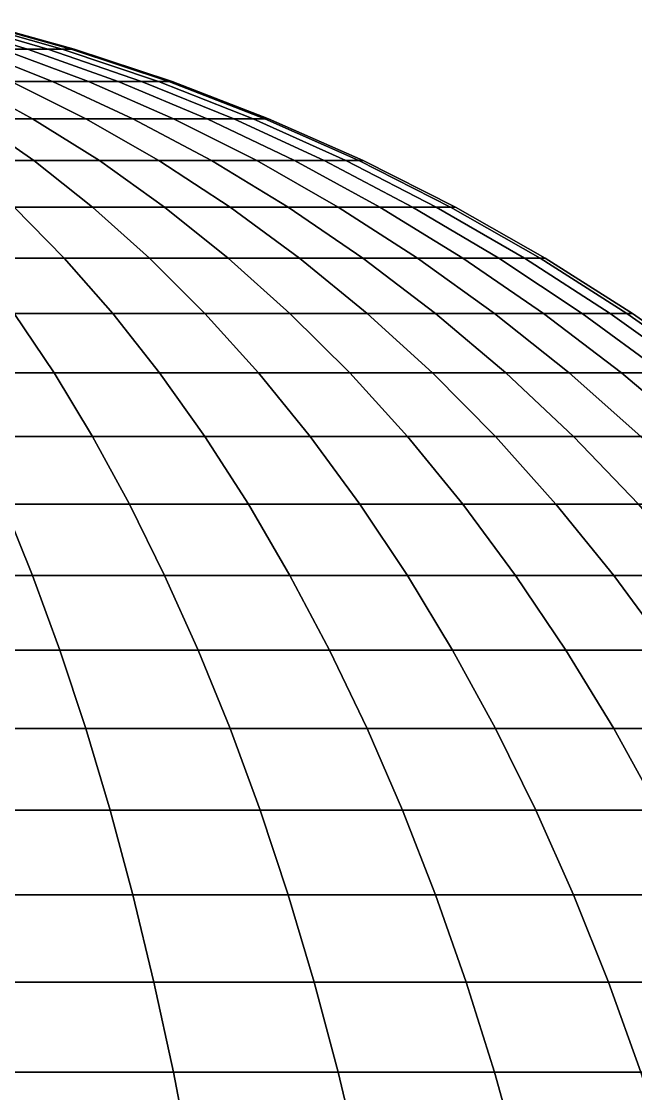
# Model space of a CAD drawing. Extents: x -610 to 610, y -610 to 610.
# Drawn here: x 161.7 to 339.5, y 281.1 to 591.3 of the extents above; entities that cross this region are included whole.
import ezdxf

# ---------------------------------------------------------------- set-up
doc = ezdxf.new("R2010")
doc.units = 0

msp = doc.modelspace()

# ---------------------------------------------------------------- linework, layer by layer
for points in [[(163.487442, 583.35083, -67.718719), (156.062622, 583.35083, -83.417213), (130.630814, 591.331055, -69.823624), (136.845703, 591.331055, -56.683346)], [(156.062622, 583.35083, 83.417213), (163.487442, 583.35083, 67.718719), (136.845703, 591.331055, 56.683346), (130.630814, 591.331055, 69.823624)], [(169.337814, 583.35083, -51.368061), (163.487442, 583.35083, -67.718719), (136.845703, 591.331055, -56.683346), (141.742691, 591.331055, -42.997177)], [(163.487442, 583.35083, 67.718719), (169.337814, 583.35083, 51.368061), (141.742691, 591.331055, 42.997177), (136.845703, 591.331055, 56.683346)], [(173.557358, 583.35083, -34.522705), (169.337814, 583.35083, -51.368061), (141.742691, 591.331055, -42.997177), (145.274612, 591.331055, -28.896919)], [(169.337814, 583.35083, 51.368061), (173.557358, 583.35083, 34.522701), (145.274612, 591.331055, 28.896919), (141.742691, 591.331055, 42.997177)], [(176.105438, 583.35083, -17.344872), (173.557358, 583.35083, -34.522705), (145.274612, 591.331055, -28.896919), (147.407471, 591.331055, -14.518369)], [(173.557358, 583.35083, 34.522701), (176.105438, 583.35083, 17.344872), (147.407471, 591.331055, 14.518369), (145.274612, 591.331055, 28.896919)], [(176.957535, 583.35083), (176.105438, 583.35083, -17.344872), (147.407471, 591.331055, -14.518369), (148.120712, 591.331055)], [(176.105438, 583.35083, 17.344872), (176.957535, 583.35083), (148.120712, 591.331055), (147.407471, 591.331055, 14.518369)], [(170.757294, 573.965271, -114.096382), (158.751648, 573.965271, -130.284119), (136.790024, 583.35083, -112.260674), (147.134811, 583.35083, -98.31234)], [(158.751648, 573.965271, 130.284119), (170.757294, 573.965271, 114.096382), (147.134811, 583.35083, 98.31234), (136.790024, 583.35083, 112.260674)], [(181.118454, 573.965271, -96.809837), (170.757294, 573.965271, -114.096382), (147.134811, 583.35083, -98.31234), (156.062622, 583.35083, -83.417213)], [(170.757294, 573.965271, 114.096382), (181.118454, 573.965271, 96.809837), (156.062622, 583.35083, 83.417213), (147.134811, 583.35083, 98.31234)], [(189.735352, 573.965271, -78.59095), (181.118454, 573.965271, -96.809837), (156.062622, 583.35083, -83.417213), (163.487442, 583.35083, -67.718719)], [(181.118454, 573.965271, 96.809837), (189.735352, 573.965271, 78.59095), (163.487442, 583.35083, 67.718719), (156.062622, 583.35083, 83.417213)], [(196.524979, 573.965271, -59.615196), (189.735352, 573.965271, -78.59095), (163.487442, 583.35083, -67.718719), (169.337814, 583.35083, -51.368061)], [(189.735352, 573.965271, 78.59095), (196.524979, 573.965271, 59.615196), (169.337814, 583.35083, 51.368061), (163.487442, 583.35083, 67.718719)], [(201.421967, 573.965271, -40.065319), (196.524979, 573.965271, -59.615196), (169.337814, 583.35083, -51.368061), (173.557358, 583.35083, -34.522705)], [(196.524979, 573.965271, 59.615196), (201.421967, 573.965271, 40.065319), (173.557358, 583.35083, 34.522701), (169.337814, 583.35083, 51.368061)], [(204.37915, 573.965271, -20.129589), (201.421967, 573.965271, -40.065319), (173.557358, 583.35083, -34.522705), (176.105438, 583.35083, -17.344872)], [(201.421967, 573.965271, 40.065319), (204.37915, 573.965271, 20.129589), (176.105438, 583.35083, 17.344872), (173.557358, 583.35083, 34.522701)], [(205.368057, 573.965271), (204.37915, 573.965271, -20.129589), (176.105438, 583.35083, -17.344872), (176.957535, 583.35083)], [(204.37915, 573.965271, 20.129589), (205.368057, 573.965271), (176.957535, 583.35083), (176.105438, 583.35083, 17.344872)], [(164.956573, 563.19696, -164.956573), (147.993698, 563.19696, -180.330841), (130.284119, 573.965271, -158.751648), (145.217148, 573.965271, -145.217148)], [(147.993698, 563.19696, 180.330841), (164.956573, 563.19696, 164.956573), (145.217148, 573.965271, 145.217148), (130.284119, 573.965271, 158.751648)], [(180.330841, 563.19696, -147.993698), (164.956573, 563.19696, -164.956573), (145.217148, 573.965271, -145.217148), (158.751648, 573.965271, -130.284119)], [(164.956573, 563.19696, 164.956573), (180.330841, 563.19696, 147.993698), (158.751648, 573.965271, 130.284119), (145.217148, 573.965271, 145.217148)], [(193.968414, 563.19696, -129.605545), (180.330841, 563.19696, -147.993698), (158.751648, 573.965271, -130.284119), (170.757294, 573.965271, -114.096382)], [(180.330841, 563.19696, 147.993698), (193.968414, 563.19696, 129.605545), (170.757294, 573.965271, 114.096382), (158.751648, 573.965271, 130.284119)], [(205.737976, 563.19696, -109.969231), (193.968414, 563.19696, -129.605545), (170.757294, 573.965271, -114.096382), (181.118454, 573.965271, -96.809837)], [(193.968414, 563.19696, 129.605545), (205.737976, 563.19696, 109.969231), (181.118454, 573.965271, 96.809837), (170.757294, 573.965271, 114.096382)], [(215.526138, 563.19696, -89.273857), (205.737976, 563.19696, -109.969231), (181.118454, 573.965271, -96.809837), (189.735352, 573.965271, -78.59095)], [(205.737976, 563.19696, 109.969231), (215.526138, 563.19696, 89.273857), (189.735352, 573.965271, 78.59095), (181.118454, 573.965271, 96.809837)], [(223.238693, 563.19696, -67.718719), (215.526138, 563.19696, -89.273857), (189.735352, 573.965271, -78.59095), (196.524979, 573.965271, -59.615196)], [(215.526138, 563.19696, 89.273857), (223.238693, 563.19696, 67.718719), (196.524979, 573.965271, 59.615196), (189.735352, 573.965271, 78.59095)], [(228.801331, 563.19696, -45.511417), (223.238693, 563.19696, -67.718719), (196.524979, 573.965271, -59.615196), (201.421967, 573.965271, -40.065319)], [(223.238693, 563.19696, 67.718719), (228.801331, 563.19696, 45.511417), (201.421967, 573.965271, 40.065319), (196.524979, 573.965271, 59.615196)], [(232.160507, 563.19696, -22.865812), (228.801331, 563.19696, -45.511417), (201.421967, 573.965271, -40.065319), (204.37915, 573.965271, -20.129589)], [(228.801331, 563.19696, 45.511417), (232.160507, 563.19696, 22.865812), (204.37915, 573.965271, 20.129589), (201.421967, 573.965271, 40.065319)], [(233.283813, 563.19696), (232.160507, 563.19696, -22.865812), (204.37915, 573.965271, -20.129589), (205.368057, 573.965271)], [(232.160507, 563.19696, 22.865812), (233.283813, 563.19696), (205.368057, 573.965271), (204.37915, 573.965271, 20.129589)], [(165.346741, 551.071899, -201.475586), (144.802475, 551.071899, -216.712219), (129.605545, 563.19696, -193.968414), (147.993698, 563.19696, -180.330841)], [(144.802475, 551.071899, 216.712219), (165.346741, 551.071899, 201.475586), (147.993698, 563.19696, 180.330841), (129.605545, 563.19696, 193.968414)], [(184.298599, 551.071899, -184.298599), (165.346741, 551.071899, -201.475586), (147.993698, 563.19696, -180.330841), (164.956573, 563.19696, -164.956573)], [(165.346741, 551.071899, 201.475586), (184.298599, 551.071899, 184.298599), (164.956573, 563.19696, 164.956573), (147.993698, 563.19696, 180.330841)], [(201.475586, 551.071899, -165.346741), (184.298599, 551.071899, -184.298599), (164.956573, 563.19696, -164.956573), (180.330841, 563.19696, -147.993698)], [(184.298599, 551.071899, 184.298599), (201.475586, 551.071899, 165.346741), (180.330841, 563.19696, 147.993698), (164.956573, 563.19696, 164.956573)], [(216.712219, 551.071899, -144.802475), (201.475586, 551.071899, -165.346741), (180.330841, 563.19696, -147.993698), (193.968414, 563.19696, -129.605545)], [(201.475586, 551.071899, 165.346741), (216.712219, 551.071899, 144.802475), (193.968414, 563.19696, 129.605545), (180.330841, 563.19696, 147.993698)], [(229.861816, 551.071899, -122.863701), (216.712219, 551.071899, -144.802475), (193.968414, 563.19696, -129.605545), (205.737976, 563.19696, -109.969231)], [(216.712219, 551.071899, 144.802475), (229.861816, 551.071899, 122.863701), (205.737976, 563.19696, 109.969231), (193.968414, 563.19696, 129.605545)], [(240.797729, 551.071899, -99.741684), (229.861816, 551.071899, -122.863701), (205.737976, 563.19696, -109.969231), (215.526138, 563.19696, -89.273857)], [(229.861816, 551.071899, 122.863701), (240.797729, 551.071899, 99.741684), (215.526138, 563.19696, 89.273857), (205.737976, 563.19696, 109.969231)], [(249.414612, 551.071899, -75.659096), (240.797729, 551.071899, -99.741684), (215.526138, 563.19696, -89.273857), (223.238693, 563.19696, -67.718719)], [(240.797729, 551.071899, 99.741684), (249.414612, 551.071899, 75.659096), (223.238693, 563.19696, 67.718719), (215.526138, 563.19696, 89.273857)], [(255.629517, 551.071899, -50.84787), (249.414612, 551.071899, -75.659096), (223.238693, 563.19696, -67.718719), (228.801331, 563.19696, -45.511417)], [(249.414612, 551.071899, 75.659096), (255.629517, 551.071899, 50.84787), (228.801331, 563.19696, 45.511417), (223.238693, 563.19696, 67.718719)], [(259.382538, 551.071899, -25.546951), (255.629517, 551.071899, -50.84787), (228.801331, 563.19696, -45.511417), (232.160507, 563.19696, -22.865812)], [(255.629517, 551.071899, 50.84787), (259.382538, 551.071899, 25.546951), (232.160507, 563.19696, 22.865812), (228.801331, 563.19696, 45.511417)], [(260.637573, 551.071899), (259.382538, 551.071899, -25.546951), (232.160507, 563.19696, -22.865812), (233.283813, 563.19696)], [(259.382538, 551.071899, 25.546951), (260.637573, 551.071899), (233.283813, 563.19696), (232.160507, 563.19696, 22.865812)], [(182.301453, 537.619202, -222.134949), (159.650574, 537.619202, -238.933975), (144.802475, 551.071899, -216.712219), (165.346741, 551.071899, -201.475586)], [(159.650574, 537.619202, 238.933975), (182.301453, 537.619202, 222.134949), (165.346741, 551.071899, 201.475586), (144.802475, 551.071899, 216.712219)], [(203.19664, 537.619202, -203.19664), (182.301453, 537.619202, -222.134949), (165.346741, 551.071899, -201.475586), (184.298599, 551.071899, -184.298599)], [(182.301453, 537.619202, 222.134949), (203.19664, 537.619202, 203.19664), (184.298599, 551.071899, 184.298599), (165.346741, 551.071899, 201.475586)], [(222.134949, 537.619202, -182.301453), (203.19664, 537.619202, -203.19664), (184.298599, 551.071899, -184.298599), (201.475586, 551.071899, -165.346741)], [(203.19664, 537.619202, 203.19664), (222.134949, 537.619202, 182.301453), (201.475586, 551.071899, 165.346741), (184.298599, 551.071899, 184.298599)], [(238.933975, 537.619202, -159.650574), (222.134949, 537.619202, -182.301453), (201.475586, 551.071899, -165.346741), (216.712219, 551.071899, -144.802475)], [(222.134949, 537.619202, 182.301453), (238.933975, 537.619202, 159.650574), (216.712219, 551.071899, 144.802475), (201.475586, 551.071899, 165.346741)], [(253.431931, 537.619202, -135.462189), (238.933975, 537.619202, -159.650574), (216.712219, 551.071899, -144.802475), (229.861816, 551.071899, -122.863701)], [(238.933975, 537.619202, 159.650574), (253.431931, 537.619202, 135.462189), (229.861816, 551.071899, 122.863701), (216.712219, 551.071899, 144.802475)], [(265.489197, 537.619202, -109.969231), (253.431931, 537.619202, -135.462189), (229.861816, 551.071899, -122.863701), (240.797729, 551.071899, -99.741684)], [(253.431931, 537.619202, 135.462189), (265.489197, 537.619202, 109.969231), (240.797729, 551.071899, 99.741684), (229.861816, 551.071899, 122.863701)], [(274.989685, 537.619202, -83.417213), (265.489197, 537.619202, -109.969231), (240.797729, 551.071899, -99.741684), (249.414612, 551.071899, -75.659096)], [(265.489197, 537.619202, 109.969231), (274.989685, 537.619202, 83.417213), (249.414612, 551.071899, 75.659096), (240.797729, 551.071899, 99.741684)], [(281.841858, 537.619202, -56.061825), (274.989685, 537.619202, -83.417213), (249.414612, 551.071899, -75.659096), (255.629517, 551.071899, -50.84787)], [(274.989685, 537.619202, 83.417213), (281.841858, 537.619202, 56.061825), (255.629517, 551.071899, 50.84787), (249.414612, 551.071899, 75.659096)], [(285.979706, 537.619202, -28.166542), (281.841858, 537.619202, -56.061825), (255.629517, 551.071899, -50.84787), (259.382538, 551.071899, -25.546951)], [(281.841858, 537.619202, 56.061825), (285.979706, 537.619202, 28.166542), (259.382538, 551.071899, 25.546951), (255.629517, 551.071899, 50.84787)], [(287.363464, 537.619202), (285.979706, 537.619202, -28.166542), (259.382538, 551.071899, -25.546951), (260.637573, 551.071899)], [(285.979706, 537.619202, 28.166542), (287.363464, 537.619202), (260.637573, 551.071899), (259.382538, 551.071899, 25.546951)], [(174.114059, 522.871338, -260.580109), (147.734344, 522.871338, -276.39151), (135.462189, 537.619202, -253.431931), (159.650574, 537.619202, -238.933975)], [(147.734344, 522.871338, 276.39151), (174.114059, 522.871338, 260.580109), (159.650574, 537.619202, 238.933975), (135.462189, 537.619202, 253.431931)], [(198.816971, 522.871338, -242.259171), (174.114059, 522.871338, -260.580109), (159.650574, 537.619202, -238.933975), (182.301453, 537.619202, -222.134949)], [(174.114059, 522.871338, 260.580109), (198.816971, 522.871338, 242.259171), (182.301453, 537.619202, 222.134949), (159.650574, 537.619202, 238.933975)], [(221.605164, 522.871338, -221.605164), (198.816971, 522.871338, -242.259171), (182.301453, 537.619202, -222.134949), (203.19664, 537.619202, -203.19664)], [(198.816971, 522.871338, 242.259171), (221.605164, 522.871338, 221.605164), (203.19664, 537.619202, 203.19664), (182.301453, 537.619202, 222.134949)], [(242.259171, 522.871338, -198.816971), (221.605164, 522.871338, -221.605164), (203.19664, 537.619202, -203.19664), (222.134949, 537.619202, -182.301453)], [(221.605164, 522.871338, 221.605164), (242.259171, 522.871338, 198.816971), (222.134949, 537.619202, 182.301453), (203.19664, 537.619202, 203.19664)], [(260.580109, 522.871338, -174.114059), (242.259171, 522.871338, -198.816971), (222.134949, 537.619202, -182.301453), (238.933975, 537.619202, -159.650574)], [(242.259171, 522.871338, 198.816971), (260.580109, 522.871338, 174.114059), (238.933975, 537.619202, 159.650574), (222.134949, 537.619202, 182.301453)], [(276.39151, 522.871338, -147.734344), (260.580109, 522.871338, -174.114059), (238.933975, 537.619202, -159.650574), (253.431931, 537.619202, -135.462189)], [(260.580109, 522.871338, 174.114059), (276.39151, 522.871338, 147.734344), (253.431931, 537.619202, 135.462189), (238.933975, 537.619202, 159.650574)], [(289.541107, 522.871338, -119.931854), (276.39151, 522.871338, -147.734344), (253.431931, 537.619202, -135.462189), (265.489197, 537.619202, -109.969231)], [(276.39151, 522.871338, 147.734344), (289.541107, 522.871338, 119.931854), (265.489197, 537.619202, 109.969231), (253.431931, 537.619202, 135.462189)], [(299.902252, 522.871338, -90.97435), (289.541107, 522.871338, -119.931854), (265.489197, 537.619202, -109.969231), (274.989685, 537.619202, -83.417213)], [(289.541107, 522.871338, 119.931854), (299.902252, 522.871338, 90.97435), (274.989685, 537.619202, 83.417213), (265.489197, 537.619202, 109.969231)], [(307.375214, 522.871338, -61.140728), (299.902252, 522.871338, -90.97435), (274.989685, 537.619202, -83.417213), (281.841858, 537.619202, -56.061825)], [(299.902252, 522.871338, 90.97435), (307.375214, 522.871338, 61.140728), (281.841858, 537.619202, 56.061825), (274.989685, 537.619202, 83.417213)], [(311.887939, 522.871338, -30.718281), (307.375214, 522.871338, -61.140728), (281.841858, 537.619202, -56.061825), (285.979706, 537.619202, -28.166542)], [(307.375214, 522.871338, 61.140728), (311.887939, 522.871338, 30.718281), (285.979706, 537.619202, 28.166542), (281.841858, 537.619202, 56.061825)], [(313.397034, 522.871338), (311.887939, 522.871338, -30.718281), (285.979706, 537.619202, -28.166542), (287.363464, 537.619202)], [(311.887939, 522.871338, 30.718281), (313.397034, 522.871338), (287.363464, 537.619202), (285.979706, 537.619202, 28.166542)], [(188.158081, 506.863861, -281.59848), (159.650574, 506.863861, -298.685211), (147.734344, 522.871338, -276.39151), (174.114059, 522.871338, -260.580109)], [(159.650574, 506.863861, 298.685211), (188.158081, 506.863861, 281.59848), (174.114059, 522.871338, 260.580109), (147.734344, 522.871338, 276.39151)], [(214.853531, 506.863861, -261.799805), (188.158081, 506.863861, -281.59848), (174.114059, 522.871338, -260.580109), (198.816971, 522.871338, -242.259171)], [(188.158081, 506.863861, 281.59848), (214.853531, 506.863861, 261.799805), (198.816971, 522.871338, 242.259171), (174.114059, 522.871338, 260.580109)], [(239.479828, 506.863861, -239.479828), (214.853531, 506.863861, -261.799805), (198.816971, 522.871338, -242.259171), (221.605164, 522.871338, -221.605164)], [(214.853531, 506.863861, 261.799805), (239.479828, 506.863861, 239.479828), (221.605164, 522.871338, 221.605164), (198.816971, 522.871338, 242.259171)], [(261.799805, 506.863861, -214.853531), (239.479828, 506.863861, -239.479828), (221.605164, 522.871338, -221.605164), (242.259171, 522.871338, -198.816971)], [(239.479828, 506.863861, 239.479828), (261.799805, 506.863861, 214.853531), (242.259171, 522.871338, 198.816971), (221.605164, 522.871338, 221.605164)], [(281.59848, 506.863861, -188.158081), (261.799805, 506.863861, -214.853531), (242.259171, 522.871338, -198.816971), (260.580109, 522.871338, -174.114059)], [(261.799805, 506.863861, 214.853531), (281.59848, 506.863861, 188.158081), (260.580109, 522.871338, 174.114059), (242.259171, 522.871338, 198.816971)], [(298.685211, 506.863861, -159.650574), (281.59848, 506.863861, -188.158081), (260.580109, 522.871338, -174.114059), (276.39151, 522.871338, -147.734344)], [(281.59848, 506.863861, 188.158081), (298.685211, 506.863861, 159.650574), (276.39151, 522.871338, 147.734344), (260.580109, 522.871338, 174.114059)], [(312.895477, 506.863861, -129.605545), (298.685211, 506.863861, -159.650574), (276.39151, 522.871338, -147.734344), (289.541107, 522.871338, -119.931854)], [(298.685211, 506.863861, 159.650574), (312.895477, 506.863861, 129.605545), (289.541107, 522.871338, 119.931854), (276.39151, 522.871338, 147.734344)], [(324.092346, 506.863861, -98.31234), (312.895477, 506.863861, -129.605545), (289.541107, 522.871338, -119.931854), (299.902252, 522.871338, -90.97435)], [(312.895477, 506.863861, 129.605545), (324.092346, 506.863861, 98.31234), (299.902252, 522.871338, 90.97435), (289.541107, 522.871338, 119.931854)], [(332.16806, 506.863861, -66.072334), (324.092346, 506.863861, -98.31234), (299.902252, 522.871338, -90.97435), (307.375214, 522.871338, -61.140728)], [(324.092346, 506.863861, 98.31234), (332.16806, 506.863861, 66.072334), (307.375214, 522.871338, 61.140728), (299.902252, 522.871338, 90.97435)], [(337.0448, 506.863861, -33.196014), (332.16806, 506.863861, -66.072334), (307.375214, 522.871338, -61.140728), (311.887939, 522.871338, -30.718281)], [(332.16806, 506.863861, 66.072334), (337.0448, 506.863861, 33.196014), (311.887939, 522.871338, 30.718281), (307.375214, 522.871338, 61.140728)], [(338.675629, 506.863861), (337.0448, 506.863861, -33.196014), (311.887939, 522.871338, -30.718281), (313.397034, 522.871338)], [(337.0448, 506.863861, 33.196014), (338.675629, 506.863861), (313.397034, 522.871338), (311.887939, 522.871338, 30.718281)], [(171.182205, 489.635315, -320.259369), (138.96701, 489.635315, -335.496063), (129.605545, 506.863861, -312.895477), (159.650574, 506.863861, -298.685211)], [(138.96701, 489.635315, 335.496063), (171.182205, 489.635315, 320.259369), (159.650574, 506.863861, 298.685211), (129.605545, 506.863861, 312.895477)], [(201.748825, 489.635315, -301.938446), (171.182205, 489.635315, -320.259369), (159.650574, 506.863861, -298.685211), (188.158081, 506.863861, -281.59848)], [(171.182205, 489.635315, 320.259369), (201.748825, 489.635315, 301.938446), (188.158081, 506.863861, 281.59848), (159.650574, 506.863861, 298.685211)], [(230.372498, 489.635315, -280.709686), (201.748825, 489.635315, -301.938446), (188.158081, 506.863861, -281.59848), (214.853531, 506.863861, -261.799805)], [(201.748825, 489.635315, 301.938446), (230.372498, 489.635315, 280.709686), (214.853531, 506.863861, 261.799805), (188.158081, 506.863861, 281.59848)], [(256.777557, 489.635315, -256.777557), (230.372498, 489.635315, -280.709686), (214.853531, 506.863861, -261.799805), (239.479828, 506.863861, -239.479828)], [(230.372498, 489.635315, 280.709686), (256.777557, 489.635315, 256.777557), (239.479828, 506.863861, 239.479828), (214.853531, 506.863861, 261.799805)], [(280.709686, 489.635315, -230.372498), (256.777557, 489.635315, -256.777557), (239.479828, 506.863861, -239.479828), (261.799805, 506.863861, -214.853531)], [(256.777557, 489.635315, 256.777557), (280.709686, 489.635315, 230.372498), (261.799805, 506.863861, 214.853531), (239.479828, 506.863861, 239.479828)], [(301.938446, 489.635315, -201.748825), (280.709686, 489.635315, -230.372498), (261.799805, 506.863861, -214.853531), (281.59848, 506.863861, -188.158081)], [(280.709686, 489.635315, 230.372498), (301.938446, 489.635315, 201.748825), (281.59848, 506.863861, 188.158081), (261.799805, 506.863861, 214.853531)], [(320.259369, 489.635315, -171.182205), (301.938446, 489.635315, -201.748825), (281.59848, 506.863861, -188.158081), (298.685211, 506.863861, -159.650574)], [(301.938446, 489.635315, 201.748825), (320.259369, 489.635315, 171.182205), (298.685211, 506.863861, 159.650574), (281.59848, 506.863861, 188.158081)], [(335.496063, 489.635315, -138.96701), (320.259369, 489.635315, -171.182205), (298.685211, 506.863861, -159.650574), (312.895477, 506.863861, -129.605545)], [(320.259369, 489.635315, 171.182205), (335.496063, 489.635315, 138.96701), (312.895477, 506.863861, 129.605545), (298.685211, 506.863861, 159.650574)], [(347.501678, 489.635315, -105.413475), (335.496063, 489.635315, -138.96701), (312.895477, 506.863861, -129.605545), (324.092346, 506.863861, -98.31234)], [(335.496063, 489.635315, 138.96701), (347.501678, 489.635315, 105.413475), (324.092346, 506.863861, 98.31234), (312.895477, 506.863861, 129.605545)], [(356.160706, 489.635315, -70.844765), (347.501678, 489.635315, -105.413475), (324.092346, 506.863861, -98.31234), (332.16806, 506.863861, -66.072334)], [(347.501678, 489.635315, 105.413475), (356.160706, 489.635315, 70.844765), (332.16806, 506.863861, 66.072334), (324.092346, 506.863861, 98.31234)], [(361.389679, 489.635315, -35.593777), (356.160706, 489.635315, -70.844765), (332.16806, 506.863861, -66.072334), (337.0448, 506.863861, -33.196014)], [(356.160706, 489.635315, 70.844765), (361.389679, 489.635315, 35.593777), (337.0448, 506.863861, 33.196014), (332.16806, 506.863861, 66.072334)], [(363.138306, 489.635315), (361.389679, 489.635315, -35.593777), (337.0448, 506.863861, -33.196014), (338.675629, 506.863861)], [(361.389679, 489.635315, 35.593777), (363.138306, 489.635315), (338.675629, 506.863861), (337.0448, 506.863861, 33.196014)], [(182.301453, 471.227173, -341.061981), (147.993698, 471.227173, -357.288361), (138.96701, 489.635315, -335.496063), (171.182205, 489.635315, -320.259369)], [(147.993698, 471.227173, 357.288361), (182.301453, 471.227173, 341.061981), (171.182205, 489.635315, 320.259369), (138.96701, 489.635315, 335.496063)], [(214.853531, 471.227173, -321.551056), (182.301453, 471.227173, -341.061981), (171.182205, 489.635315, -320.259369), (201.748825, 489.635315, -301.938446)], [(182.301453, 471.227173, 341.061981), (214.853531, 471.227173, 321.551056), (201.748825, 489.635315, 301.938446), (171.182205, 489.635315, 320.259369)], [(245.336472, 471.227173, -298.943359), (214.853531, 471.227173, -321.551056), (201.748825, 489.635315, -301.938446), (230.372498, 489.635315, -280.709686)], [(214.853531, 471.227173, 321.551056), (245.336472, 471.227173, 298.943359), (230.372498, 489.635315, 280.709686), (201.748825, 489.635315, 301.938446)], [(273.456665, 471.227173, -273.456665), (245.336472, 471.227173, -298.943359), (230.372498, 489.635315, -280.709686), (256.777557, 489.635315, -256.777557)], [(245.336472, 471.227173, 298.943359), (273.456665, 471.227173, 273.456665), (256.777557, 489.635315, 256.777557), (230.372498, 489.635315, 280.709686)], [(298.943359, 471.227173, -245.336472), (273.456665, 471.227173, -273.456665), (256.777557, 489.635315, -256.777557), (280.709686, 489.635315, -230.372498)], [(273.456665, 471.227173, 273.456665), (298.943359, 471.227173, 245.336472), (280.709686, 489.635315, 230.372498), (256.777557, 489.635315, 256.777557)], [(321.551056, 471.227173, -214.853531), (298.943359, 471.227173, -245.336472), (280.709686, 489.635315, -230.372498), (301.938446, 489.635315, -201.748825)], [(298.943359, 471.227173, 245.336472), (321.551056, 471.227173, 214.853531), (301.938446, 489.635315, 201.748825), (280.709686, 489.635315, 230.372498)], [(341.061981, 471.227173, -182.301453), (321.551056, 471.227173, -214.853531), (301.938446, 489.635315, -201.748825), (320.259369, 489.635315, -171.182205)], [(321.551056, 471.227173, 214.853531), (341.061981, 471.227173, 182.301453), (320.259369, 489.635315, 171.182205), (301.938446, 489.635315, 201.748825)], [(357.288361, 471.227173, -147.993698), (341.061981, 471.227173, -182.301453), (320.259369, 489.635315, -171.182205), (335.496063, 489.635315, -138.96701)], [(341.061981, 471.227173, 182.301453), (357.288361, 471.227173, 147.993698), (335.496063, 489.635315, 138.96701), (320.259369, 489.635315, 171.182205)], [(370.073853, 471.227173, -112.260674), (357.288361, 471.227173, -147.993698), (335.496063, 489.635315, -138.96701), (347.501678, 489.635315, -105.413475)], [(357.288361, 471.227173, 147.993698), (370.073853, 471.227173, 112.260674), (347.501678, 489.635315, 105.413475), (335.496063, 489.635315, 138.96701)], [(192.981491, 451.683807, -361.042999), (156.663834, 451.683807, -378.219971), (147.993698, 471.227173, -357.288361), (182.301453, 471.227173, -341.061981)], [(156.663834, 451.683807, 378.219971), (192.981491, 451.683807, 361.042999), (182.301453, 471.227173, 341.061981), (147.993698, 471.227173, 357.288361)], [(227.440643, 451.683807, -340.388947), (192.981491, 451.683807, -361.042999), (182.301453, 471.227173, -341.061981), (214.853531, 471.227173, -321.551056)], [(192.981491, 451.683807, 361.042999), (227.440643, 451.683807, 340.388947), (214.853531, 471.227173, 321.551056), (182.301453, 471.227173, 341.061981)], [(259.709412, 451.683807, -316.456818), (227.440643, 451.683807, -340.388947), (214.853531, 471.227173, -321.551056), (245.336472, 471.227173, -298.943359)], [(227.440643, 451.683807, 340.388947), (259.709412, 451.683807, 316.456818), (245.336472, 471.227173, 298.943359), (214.853531, 471.227173, 321.551056)], [(289.47702, 451.683807, -289.47702), (259.709412, 451.683807, -316.456818), (245.336472, 471.227173, -298.943359), (273.456665, 471.227173, -273.456665)], [(259.709412, 451.683807, 316.456818), (289.47702, 451.683807, 289.47702), (273.456665, 471.227173, 273.456665), (245.336472, 471.227173, 298.943359)], [(316.456818, 451.683807, -259.709412), (289.47702, 451.683807, -289.47702), (273.456665, 471.227173, -273.456665), (298.943359, 471.227173, -245.336472)], [(289.47702, 451.683807, 289.47702), (316.456818, 451.683807, 259.709412), (298.943359, 471.227173, 245.336472), (273.456665, 471.227173, 273.456665)], [(340.388947, 451.683807, -227.440643), (316.456818, 451.683807, -259.709412), (298.943359, 471.227173, -245.336472), (321.551056, 471.227173, -214.853531)], [(316.456818, 451.683807, 259.709412), (340.388947, 451.683807, 227.440643), (321.551056, 471.227173, 214.853531), (298.943359, 471.227173, 245.336472)], [(361.042999, 451.683807, -192.981491), (340.388947, 451.683807, -227.440643), (321.551056, 471.227173, -214.853531), (341.061981, 471.227173, -182.301453)], [(340.388947, 451.683807, 227.440643), (361.042999, 451.683807, 192.981491), (341.061981, 471.227173, 182.301453), (321.551056, 471.227173, 214.853531)], [(164.956573, 431.052277, -398.240417), (125.127876, 431.052277, -412.491333), (118.837425, 451.683807, -391.754456), (156.663834, 451.683807, -378.219971)], [(125.127876, 431.052277, 412.491333), (164.956573, 431.052277, 398.240417), (156.663834, 451.683807, 378.219971), (118.837425, 451.683807, 391.754456)], [(203.19664, 431.052277, -380.154205), (164.956573, 431.052277, -398.240417), (156.663834, 451.683807, -378.219971), (192.981491, 451.683807, -361.042999)], [(164.956573, 431.052277, 398.240417), (203.19664, 431.052277, 380.154205), (192.981491, 451.683807, 361.042999), (156.663834, 451.683807, 378.219971)], [(239.479828, 431.052277, -358.40686), (203.19664, 431.052277, -380.154205), (192.981491, 451.683807, -361.042999), (227.440643, 451.683807, -340.388947)], [(203.19664, 431.052277, 380.154205), (239.479828, 431.052277, 358.40686), (227.440643, 451.683807, 340.388947), (192.981491, 451.683807, 361.042999)], [(273.456665, 431.052277, -333.207947), (239.479828, 431.052277, -358.40686), (227.440643, 451.683807, -340.388947), (259.709412, 451.683807, -316.456818)], [(239.479828, 431.052277, 358.40686), (273.456665, 431.052277, 333.207947), (259.709412, 451.683807, 316.456818), (227.440643, 451.683807, 340.388947)], [(304.799988, 431.052277, -304.799988), (273.456665, 431.052277, -333.207947), (259.709412, 451.683807, -316.456818), (289.47702, 451.683807, -289.47702)], [(273.456665, 431.052277, 333.207947), (304.799988, 431.052277, 304.799988), (289.47702, 451.683807, 289.47702), (259.709412, 451.683807, 316.456818)], [(333.207947, 431.052277, -273.456665), (304.799988, 431.052277, -304.799988), (289.47702, 451.683807, -289.47702), (316.456818, 451.683807, -259.709412)], [(304.799988, 431.052277, 304.799988), (333.207947, 431.052277, 273.456665), (316.456818, 451.683807, 259.709412), (289.47702, 451.683807, 289.47702)], [(358.40686, 431.052277, -239.479828), (333.207947, 431.052277, -273.456665), (316.456818, 451.683807, -259.709412), (340.388947, 451.683807, -227.440643)], [(333.207947, 431.052277, 273.456665), (358.40686, 431.052277, 239.479828), (340.388947, 451.683807, 227.440643), (316.456818, 451.683807, 259.709412)], [(172.851913, 409.382355, -417.301422), (131.116882, 409.382355, -432.234436), (125.127876, 431.052277, -412.491333), (164.956573, 431.052277, -398.240417)], [(131.116882, 409.382355, 432.234436), (172.851913, 409.382355, 417.301422), (164.956573, 431.052277, 398.240417), (125.127876, 431.052277, 412.491333)], [(212.922272, 409.382355, -398.349548), (172.851913, 409.382355, -417.301422), (164.956573, 431.052277, -398.240417), (203.19664, 431.052277, -380.154205)], [(172.851913, 409.382355, 417.301422), (212.922272, 409.382355, 398.349548), (203.19664, 431.052277, 380.154205), (164.956573, 431.052277, 398.240417)], [(250.942078, 409.382355, -375.56134), (212.922272, 409.382355, -398.349548), (203.19664, 431.052277, -380.154205), (239.479828, 431.052277, -358.40686)], [(212.922272, 409.382355, 398.349548), (250.942078, 409.382355, 375.56134), (239.479828, 431.052277, 358.40686), (203.19664, 431.052277, 380.154205)], [(286.545166, 409.382355, -349.156311), (250.942078, 409.382355, -375.56134), (239.479828, 431.052277, -358.40686), (273.456665, 431.052277, -333.207947)], [(250.942078, 409.382355, 375.56134), (286.545166, 409.382355, 349.156311), (273.456665, 431.052277, 333.207947), (239.479828, 431.052277, 358.40686)], [(319.388672, 409.382355, -319.388672), (286.545166, 409.382355, -349.156311), (273.456665, 431.052277, -333.207947), (304.799988, 431.052277, -304.799988)], [(286.545166, 409.382355, 349.156311), (319.388672, 409.382355, 319.388672), (304.799988, 431.052277, 304.799988), (273.456665, 431.052277, 333.207947)], [(349.156311, 409.382355, -286.545166), (319.388672, 409.382355, -319.388672), (304.799988, 431.052277, -304.799988), (333.207947, 431.052277, -273.456665)], [(319.388672, 409.382355, 319.388672), (349.156311, 409.382355, 286.545166), (333.207947, 431.052277, 273.456665), (304.799988, 431.052277, 304.799988)], [(375.56134, 409.382355, -250.942078), (349.156311, 409.382355, -286.545166), (333.207947, 431.052277, -273.456665), (358.40686, 431.052277, -239.479828)], [(349.156311, 409.382355, 286.545166), (375.56134, 409.382355, 250.942078), (358.40686, 431.052277, 239.479828), (333.207947, 431.052277, 273.456665)], [(180.330841, 386.726135, -435.357147), (136.790024, 386.726135, -450.936279), (131.116882, 409.382355, -432.234436), (172.851913, 409.382355, -417.301422)], [(136.790024, 386.726135, 450.936279), (180.330841, 386.726135, 435.357147), (172.851913, 409.382355, 417.301422), (131.116882, 409.382355, 432.234436)], [(222.134949, 386.726135, -415.585266), (180.330841, 386.726135, -435.357147), (172.851913, 409.382355, -417.301422), (212.922272, 409.382355, -398.349548)], [(180.330841, 386.726135, 435.357147), (222.134949, 386.726135, 415.585266), (212.922272, 409.382355, 398.349548), (172.851913, 409.382355, 417.301422)], [(261.799805, 386.726135, -391.811066), (222.134949, 386.726135, -415.585266), (212.922272, 409.382355, -398.349548), (250.942078, 409.382355, -375.56134)], [(222.134949, 386.726135, 415.585266), (261.799805, 386.726135, 391.811066), (250.942078, 409.382355, 375.56134), (212.922272, 409.382355, 398.349548)], [(298.943359, 386.726135, -364.263519), (261.799805, 386.726135, -391.811066), (250.942078, 409.382355, -375.56134), (286.545166, 409.382355, -349.156311)], [(261.799805, 386.726135, 391.811066), (298.943359, 386.726135, 364.263519), (286.545166, 409.382355, 349.156311), (250.942078, 409.382355, 375.56134)], [(333.207947, 386.726135, -333.207947), (298.943359, 386.726135, -364.263519), (286.545166, 409.382355, -349.156311), (319.388672, 409.382355, -319.388672)], [(298.943359, 386.726135, 364.263519), (333.207947, 386.726135, 333.207947), (319.388672, 409.382355, 319.388672), (286.545166, 409.382355, 349.156311)], [(364.263519, 386.726135, -298.943359), (333.207947, 386.726135, -333.207947), (319.388672, 409.382355, -319.388672), (349.156311, 409.382355, -286.545166)], [(333.207947, 386.726135, 333.207947), (364.263519, 386.726135, 298.943359), (349.156311, 409.382355, 286.545166), (319.388672, 409.382355, 319.388672)], [(187.37532, 363.138306, -452.364044), (142.133636, 363.138306, -468.551788), (136.790024, 386.726135, -450.936279), (180.330841, 386.726135, -435.357147)], [(142.133636, 363.138306, 468.551788), (187.37532, 363.138306, 452.364044), (180.330841, 386.726135, 435.357147), (136.790024, 386.726135, 450.936279)], [(230.812485, 363.138306, -431.819794), (187.37532, 363.138306, -452.364044), (180.330841, 386.726135, -435.357147), (222.134949, 386.726135, -415.585266)], [(187.37532, 363.138306, 452.364044), (230.812485, 363.138306, 431.819794), (222.134949, 386.726135, 415.585266), (180.330841, 386.726135, 435.357147)], [(272.026794, 363.138306, -407.116852), (230.812485, 363.138306, -431.819794), (222.134949, 386.726135, -415.585266), (261.799805, 386.726135, -391.811066)], [(230.812485, 363.138306, 431.819794), (272.026794, 363.138306, 407.116852), (261.799805, 386.726135, 391.811066), (222.134949, 386.726135, 415.585266)], [(310.621338, 363.138306, -378.493225), (272.026794, 363.138306, -407.116852), (261.799805, 386.726135, -391.811066), (298.943359, 386.726135, -364.263519)], [(272.026794, 363.138306, 407.116852), (310.621338, 363.138306, 378.493225), (298.943359, 386.726135, 364.263519), (261.799805, 386.726135, 391.811066)], [(346.224426, 363.138306, -346.224426), (310.621338, 363.138306, -378.493225), (298.943359, 386.726135, -364.263519), (333.207947, 386.726135, -333.207947)], [(310.621338, 363.138306, 378.493225), (346.224426, 363.138306, 346.224426), (333.207947, 386.726135, 333.207947), (298.943359, 386.726135, 364.263519)], [(378.493225, 363.138306, -310.621338), (346.224426, 363.138306, -346.224426), (333.207947, 386.726135, -333.207947), (364.263519, 386.726135, -298.943359)], [(346.224426, 363.138306, 346.224426), (378.493225, 363.138306, 310.621338), (364.263519, 386.726135, 298.943359), (333.207947, 386.726135, 333.207947)], [(193.968414, 338.675629, -468.281158), (147.134811, 338.675629, -485.038483), (142.133636, 363.138306, -468.551788), (187.37532, 363.138306, -452.364044)], [(147.134811, 338.675629, 485.038483), (193.968414, 338.675629, 468.281158), (187.37532, 363.138306, 452.364044), (142.133636, 363.138306, 468.551788)], [(238.933975, 338.675629, -447.014038), (193.968414, 338.675629, -468.281158), (187.37532, 363.138306, -452.364044), (230.812485, 363.138306, -431.819794)], [(193.968414, 338.675629, 468.281158), (238.933975, 338.675629, 447.014038), (230.812485, 363.138306, 431.819794), (187.37532, 363.138306, 452.364044)], [(281.59848, 338.675629, -421.441895), (238.933975, 338.675629, -447.014038), (230.812485, 363.138306, -431.819794), (272.026794, 363.138306, -407.116852)], [(238.933975, 338.675629, 447.014038), (281.59848, 338.675629, 421.441895), (272.026794, 363.138306, 407.116852), (230.812485, 363.138306, 431.819794)], [(321.551056, 338.675629, -391.811066), (281.59848, 338.675629, -421.441895), (272.026794, 363.138306, -407.116852), (310.621338, 363.138306, -378.493225)], [(281.59848, 338.675629, 421.441895), (321.551056, 338.675629, 391.811066), (310.621338, 363.138306, 378.493225), (272.026794, 363.138306, 407.116852)], [(358.40686, 338.675629, -358.40686), (321.551056, 338.675629, -391.811066), (310.621338, 363.138306, -378.493225), (346.224426, 363.138306, -346.224426)], [(321.551056, 338.675629, 391.811066), (358.40686, 338.675629, 358.40686), (346.224426, 363.138306, 346.224426), (310.621338, 363.138306, 378.493225)], [(200.094193, 313.397034, -483.07016), (151.78154, 313.397034, -500.356689), (147.134811, 338.675629, -485.038483), (193.968414, 338.675629, -468.281158)], [(151.78154, 313.397034, 500.356689), (200.094193, 313.397034, 483.07016), (193.968414, 338.675629, 468.281158), (147.134811, 338.675629, 485.038483)], [(246.479843, 313.397034, -461.131378), (200.094193, 313.397034, -483.07016), (193.968414, 338.675629, -468.281158), (238.933975, 338.675629, -447.014038)], [(200.094193, 313.397034, 483.07016), (246.479843, 313.397034, 461.131378), (238.933975, 338.675629, 447.014038), (193.968414, 338.675629, 468.281158)], [(290.49176, 313.397034, -434.751648), (246.479843, 313.397034, -461.131378), (238.933975, 338.675629, -447.014038), (281.59848, 338.675629, -421.441895)], [(246.479843, 313.397034, 461.131378), (290.49176, 313.397034, 434.751648), (281.59848, 338.675629, 421.441895), (238.933975, 338.675629, 447.014038)], [(331.706085, 313.397034, -404.185028), (290.49176, 313.397034, -434.751648), (281.59848, 338.675629, -421.441895), (321.551056, 338.675629, -391.811066)], [(290.49176, 313.397034, 434.751648), (331.706085, 313.397034, 404.185028), (321.551056, 338.675629, 391.811066), (281.59848, 338.675629, 421.441895)], [(369.725861, 313.397034, -369.725861), (331.706085, 313.397034, -404.185028), (321.551056, 338.675629, -391.811066), (358.40686, 338.675629, -358.40686)], [(331.706085, 313.397034, 404.185028), (369.725861, 313.397034, 369.725861), (358.40686, 338.675629, 358.40686), (321.551056, 338.675629, 391.811066)], [(205.737976, 287.363464, -496.695374), (156.062622, 287.363464, -514.469482), (151.78154, 313.397034, -500.356689), (200.094193, 313.397034, -483.07016)], [(156.062622, 287.363464, 514.469482), (205.737976, 287.363464, 496.695374), (200.094193, 313.397034, 483.07016), (151.78154, 313.397034, 500.356689)], [(253.431931, 287.363464, -474.137817), (205.737976, 287.363464, -496.695374), (200.094193, 313.397034, -483.07016), (246.479843, 313.397034, -461.131378)], [(205.737976, 287.363464, 496.695374), (253.431931, 287.363464, 474.137817), (246.479843, 313.397034, 461.131378), (200.094193, 313.397034, 483.07016)], [(298.685211, 287.363464, -447.014038), (253.431931, 287.363464, -474.137817), (246.479843, 313.397034, -461.131378), (290.49176, 313.397034, -434.751648)], [(253.431931, 287.363464, 474.137817), (298.685211, 287.363464, 447.014038), (290.49176, 313.397034, 434.751648), (246.479843, 313.397034, 461.131378)], [(341.061981, 287.363464, -415.585266), (298.685211, 287.363464, -447.014038), (290.49176, 313.397034, -434.751648), (331.706085, 313.397034, -404.185028)], [(298.685211, 287.363464, 447.014038), (341.061981, 287.363464, 415.585266), (331.706085, 313.397034, 404.185028), (290.49176, 313.397034, 434.751648)], [(380.154205, 287.363464, -380.154205), (341.061981, 287.363464, -415.585266), (331.706085, 313.397034, -404.185028), (369.725861, 313.397034, -369.725861)], [(341.061981, 287.363464, 415.585266), (380.154205, 287.363464, 380.154205), (369.725861, 313.397034, 369.725861), (331.706085, 313.397034, 404.185028)], [(210.886078, 260.637573, -509.124023), (159.967728, 260.637573, -527.342896), (156.062622, 287.363464, -514.469482), (205.737976, 287.363464, -496.695374)], [(159.967728, 260.637573, 527.342896), (210.886078, 260.637573, 509.124023), (205.737976, 287.363464, 496.695374), (156.062622, 287.363464, 514.469482)], [(259.773468, 260.637573, -486.002014), (210.886078, 260.637573, -509.124023), (205.737976, 287.363464, -496.695374), (253.431931, 287.363464, -474.137817)], [(210.886078, 260.637573, 509.124023), (259.773468, 260.637573, 486.002014), (253.431931, 287.363464, 474.137817), (205.737976, 287.363464, 496.695374)], [(306.159149, 260.637573, -458.199493), (259.773468, 260.637573, -486.002014), (253.431931, 287.363464, -474.137817), (298.685211, 287.363464, -447.014038)], [(259.773468, 260.637573, 486.002014), (306.159149, 260.637573, 458.199493), (298.685211, 287.363464, 447.014038), (253.431931, 287.363464, 474.137817)], [(349.596283, 260.637573, -425.984314), (306.159149, 260.637573, -458.199493), (298.685211, 287.363464, -447.014038), (341.061981, 287.363464, -415.585266)], [(306.159149, 260.637573, 458.199493), (349.596283, 260.637573, 425.984314), (341.061981, 287.363464, 415.585266), (298.685211, 287.363464, 447.014038)]]:
    msp.add_3dface(points)

doc.saveas('drawing.dxf')
